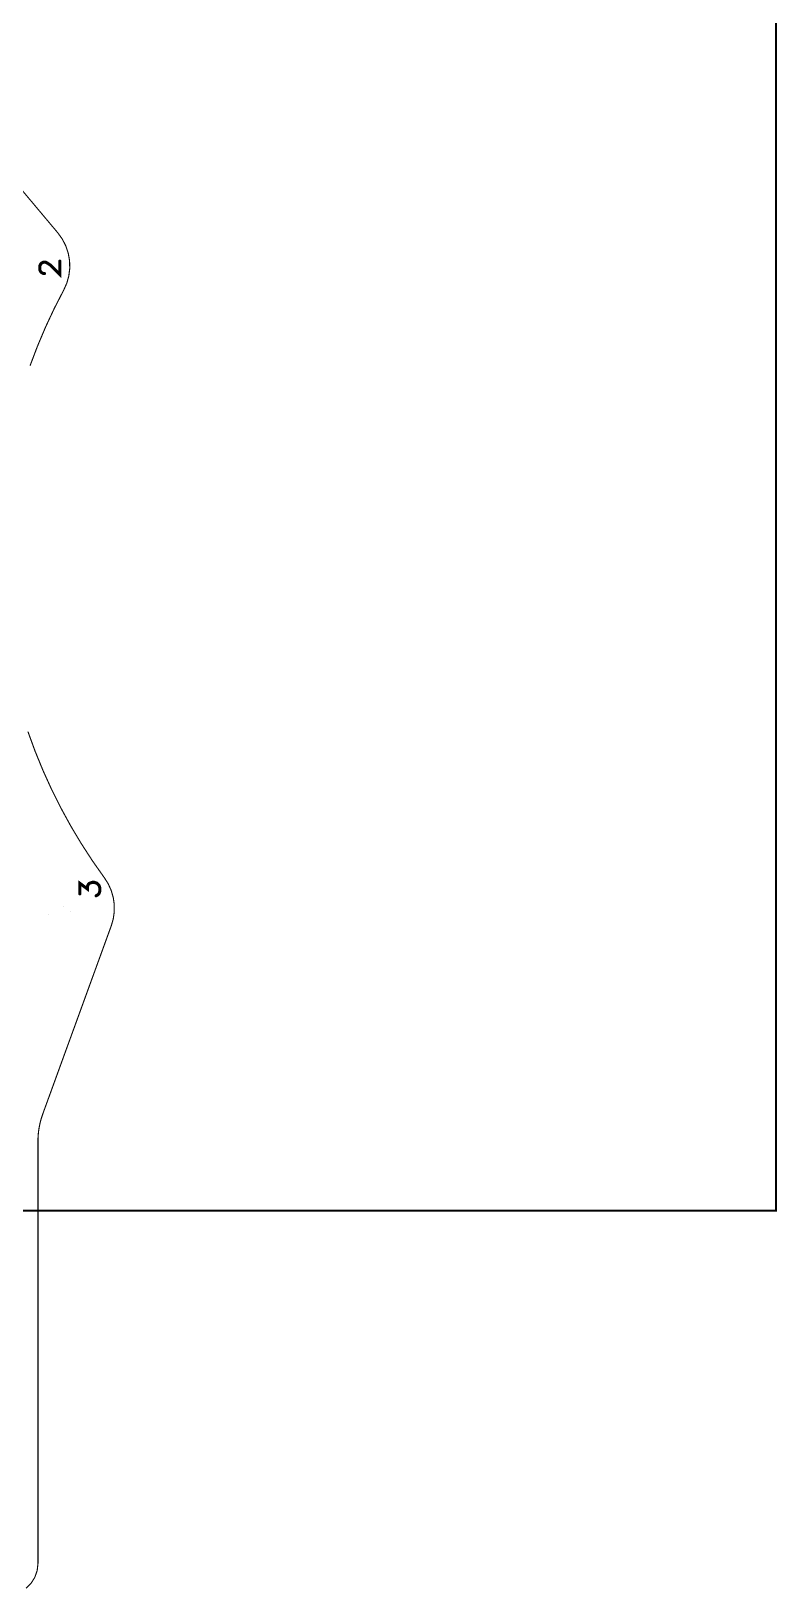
# Model space of a CAD drawing. Extents: x -129 to 144, y -158 to 158.
# Drawn here: x 49.1 to 143.6, y -148 to 49.5 of the extents above; entities that cross this region are included whole.
import ezdxf

# ---------------------------------------------------------------- set-up
doc = ezdxf.new("R2010")
doc.units = 0
doc.layers.add('Board_Outline', color=13, linetype='CONTINUOUS')
doc.layers.add('Top_Assy', color=1, linetype='CONTINUOUS')

msp = doc.modelspace()

# ---------------------------------------------------------------- linework, layer by layer
at = {"layer": 'Board_Outline', "linetype": 'CONTINUOUS'}
for points, const_width in [([(48.999, 7.0871), (49.9295, 9.5426), (50.9514, 11.9616), (52.0633, 14.3404), (53.2637, 16.676), (53.6573, 17.5595), (53.9154, 18.4916), (54.0323, 19.4517), (54.0053, 20.4185), (53.8352, 21.3707), (53.5257, 22.287), (53.0836, 23.1472), (52.5187, 23.9323), (31, 49.5777)], 0.14), ([(48.4939, -147.8836), (49.1272, -147.2502), (49.6038, -146.4918), (49.8997, -145.6464), (50, -144.7564), (50.0007, -91.196), (50.0176, -90.614), (50.0683, -90.034), (50.1527, -89.4579), (50.2704, -88.8877), (50.4212, -88.3254), (50.6044, -87.7727), (59.2933, -63.898), (59.544, -63.023), (59.6699, -62.1215), (59.6687, -61.2113), (59.5404, -60.3102), (59.2875, -59.4358), (58.9149, -58.6053), (58.43, -57.835), (56.9188, -55.6875), (55.4892, -53.4848), (54.1432, -51.2301), (52.8828, -48.9264), (51.7096, -46.5771), (50.6254, -44.1855), (49.6316, -41.7548), (48.7298, -39.2887)], 0.14), ([(54.2813, -62.8367), (54.0804, -63.5867), (53.5314, -64.1357), (52.7814, -64.3367), (52.0314, -64.1357), (51.4823, -63.5867), (51.2814, -62.8367), (51.4823, -62.0867), (52.0314, -61.5376), (52.7814, -61.3367), (53.5314, -61.5376), (54.0804, -62.0867), (54.2814, -62.8367)], 0.0003), ([(54.2813, -62.8367), (54.0804, -63.5867), (53.5314, -64.1357), (52.7814, -64.3367), (52.0314, -64.1357), (51.4823, -63.5867), (51.2814, -62.8367), (51.4823, -62.0867), (52.0314, -61.5376), (52.7814, -61.3367), (53.5314, -61.5376), (54.0804, -62.0867), (54.2814, -62.8367)], 0.0003)]:
    msp.add_lwpolyline(points, dxfattribs=dict(at, const_width=const_width))
at = {"layer": 'Board_Outline', "linetype": 'CONTINUOUS', "const_width": 0.0002}
msp.add_lwpolyline([(54.2812, -62.8367, 1), (54.2814, -62.8367, 1), (54.2812, -62.8367, 1)], format="xyb", dxfattribs=at)
msp.add_lwpolyline([(54.2812, -62.8367, 1), (54.2814, -62.8367, 1), (54.2812, -62.8367, 1)], format="xyb", dxfattribs=at)
at = {"layer": 'Top_Assy', "linetype": 'CONTINUOUS'}
for points, const_width in [([(143.5, -100), (-128.5, -100), (-128.5, 100), (143.5, 100), (143.5, -100)], 0.25), ([(50.8309, 18.7683), (50.7101, 18.7683), (50.4659, 18.889), (50.3451, 19.0097), (50.2244, 19.254), (50.2244, 19.7397), (50.3451, 19.9812), (50.4659, 20.1019), (50.7101, 20.2255), (50.9516, 20.2255), (51.1959, 20.1019), (51.5581, 19.8605), (52.7738, 18.6447), (52.7738, 20.3462)], 0.3922), ([(55.3044, -59.851), (55.3044, -58.5173), (56.2759, -59.2445), (56.2759, -58.8795), (56.3966, -58.6381), (56.5173, -58.5173), (56.8823, -58.3938), (57.1238, -58.3938), (57.4888, -58.5173), (57.7331, -58.7588), (57.8538, -59.1238), (57.8538, -59.4888), (57.7331, -59.851), (57.6095, -59.9717), (57.3681, -60.0953)], 0.3922)]:
    msp.add_lwpolyline(points, dxfattribs=dict(at, const_width=const_width))
at = {"layer": 'Top_Assy', "linetype": 'CONTINUOUS', "const_width": 0.1961}
for points in [[(52.6758, 20.3462, 1), (52.8718, 20.3462, 1), (52.6758, 20.3462, 1)], [(50.7328, 18.7683, 1), (50.9289, 18.7683, 1), (50.7328, 18.7683, 1)], [(55.2064, -59.851, 1), (55.4024, -59.851, 1), (55.2064, -59.851, 1)], [(57.27, -60.0953, 1), (57.4661, -60.0953, 1), (57.27, -60.0953, 1)]]:
    msp.add_lwpolyline(points, format="xyb", dxfattribs=at)

doc.saveas('drawing.dxf')
